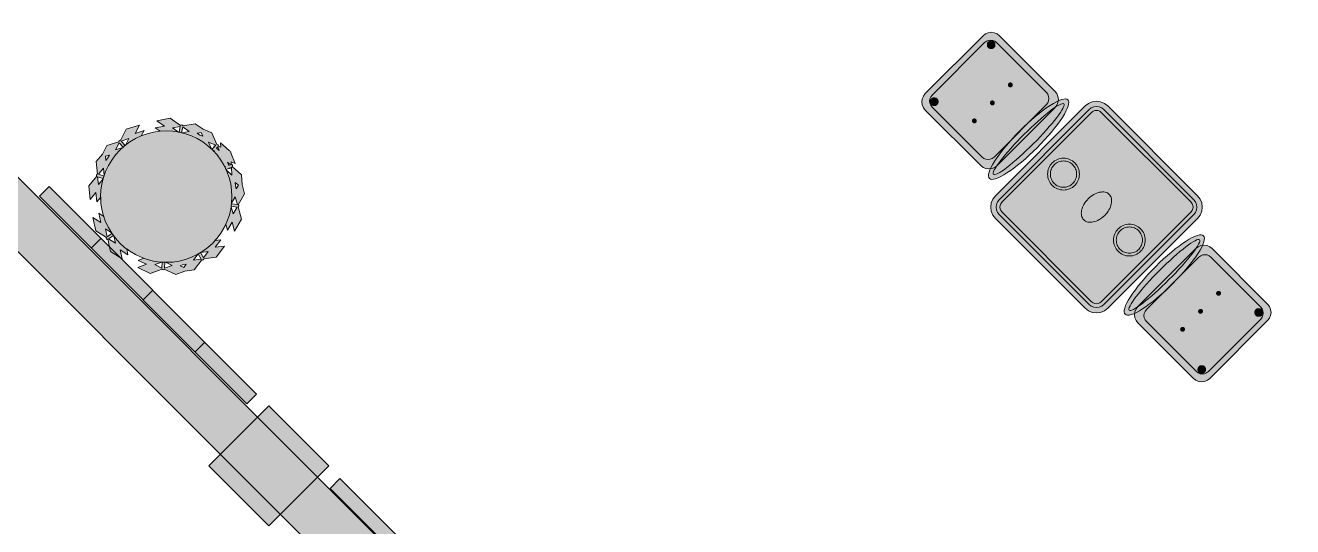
# Model space of a CAD drawing. Header units: metres. Extents: x 2172.2 to 2210.6, y 415.3 to 458.1.
# Drawn here: x 2188.1 to 2194.08, y 423.84 to 426.2 of the extents above; entities that cross this region are included whole.
import ezdxf

# ---------------------------------------------------------------- set-up
doc = ezdxf.new("R2010")
doc.units = ezdxf.units.M
for name, color, linetype, lineweight in [('NC_N1_CHAIRS', 7, 'CONTINUOUS', 13), ('NC_N1_COLUMNS', 8, 'CONTINUOUS', 25), ('NC_N1_PLANTS', 94, 'CONTINUOUS', 13), ('NC_N1_TABLES', 7, 'CONTINUOUS', 13), ('NC_N1_WALL_DECOR', 32, 'CONTINUOUS', 13), ('NC_N1_WALLS', 7, 'CONTINUOUS', 25)]:
    doc.layers.add(name, color=color, linetype=linetype, lineweight=lineweight)

# ---------------------------------------------------------------- blocks, each defined once
blk = doc.blocks.new('NC_N1_ARCHITECTURE')
at = {"layer": 'NC_N1_COLUMNS', "true_color": 0xe6e9ea}
blk.add_hatch(color=256, dxfattribs=at).paths.add_polyline_path([(-0.472302, -9.875465), (-0.755142, -10.158305), (-1.03795, -9.87543), (-0.755142, -9.592627)])
at = {"layer": 'NC_N1_WALLS', "true_color": 0xe7e6e1}
blk.add_hatch(color=256, dxfattribs=at).paths.add_polyline_path([(6.354817, -17.161343), (-2.147606, -8.65892), (-1.970829, -8.482143), (6.531594, -16.984568)])
at = {"layer": 'NC_N1_COLUMNS', "linetype": 'CONTINUOUS', "lineweight": -2}
blk.add_lwpolyline([(-0.472302, -9.875465), (-0.755142, -10.158305), (-1.03795, -9.87543), (-0.755142, -9.592627)], close=True, dxfattribs=at)
at = {"layer": 'NC_N1_WALLS', "linetype": 'CONTINUOUS', "lineweight": -2}
blk.add_lwpolyline([(6.354817, -17.161343), (-2.147606, -8.65892), (-1.970829, -8.482143), (6.531594, -16.984568)], close=True, dxfattribs=at)
blk = doc.blocks.new('NC_N1_UNIQUE_WALL_COMPOSITION_13')
at = {"true_color": 0xf6f5ef}
h = blk.add_hatch(color=256, dxfattribs=at)
h.dxf.hatch_style = 1
h.paths.add_polyline_path([(0.6925, -0.065), (0.6925, 0), (-0.6925, 0), (-0.6925, -0.065)])
at = {"color": 0, "linetype": 'CONTINUOUS', "lineweight": -2, "true_color": 0xa38246}
blk.add_lwpolyline([(0.6925, -0.065), (0.6925, 0), (-0.6925, 0), (-0.6925, -0.065)], close=True, dxfattribs=at)
for points in [[(-0.34625, -0.065), (-0.34625, 0)], [(0, -0.065), (0, 0)], [(0.34625, -0.065), (0.34625, 0)]]:
    blk.add_lwpolyline(points, dxfattribs=at)
blk = doc.blocks.new('NC_N1_UNIQUE_WALL_COMPOSITION_20')
at = {"true_color": 0xf6f5ef}
h = blk.add_hatch(color=256, dxfattribs=at)
h.dxf.hatch_style = 1
h.paths.add_polyline_path([(1.242, -0.065), (1.242, 0), (-1.242, 0), (-1.242, -0.065)])
at = {"color": 0, "linetype": 'CONTINUOUS', "lineweight": -2, "true_color": 0xa38246}
blk.add_lwpolyline([(1.242, -0.065), (1.242, 0), (-1.242, 0), (-1.242, -0.065)], close=True, dxfattribs=at)
for points in [[(-0.414, -0.065), (-0.414, 0)], [(0.414, -0.065), (0.414, 0)]]:
    blk.add_lwpolyline(points, dxfattribs=at)
blk = doc.blocks.new('NC_N1_DINING_TWO_SQUARE')
at = {"true_color": 0xf6f5ef}
h = blk.add_hatch(color=256, dxfattribs=at)
h.dxf.hatch_style = 1
h.paths.add_polyline_path([(0.3, -0.375), (-0.3, -0.375), (-0.3194, -0.3724), (-0.3375, -0.365), (-0.353, -0.353), (-0.365, -0.3375), (-0.3724, -0.3194), (-0.375, -0.3), (-0.375, 0.3), (-0.3724, 0.3194), (-0.365, 0.3375), (-0.353, 0.353), (-0.3375, 0.365), (-0.3194, 0.3724), (-0.3, 0.375), (0.3, 0.375), (0.3194, 0.3724), (0.3375, 0.365), (0.353, 0.353), (0.365, 0.3375), (0.3724, 0.3194), (0.375, 0.3), (0.375, -0.3), (0.3724, -0.3194), (0.365, -0.3375), (0.353, -0.353), (0.3375, -0.365), (0.3194, -0.3724)])
at = {"color": 0, "linetype": 'CONTINUOUS', "lineweight": -2, "true_color": 0x2d3540}
blk.add_lwpolyline([(0.3, -0.375), (-0.3, -0.375), (-0.3194, -0.3724), (-0.3375, -0.365), (-0.353, -0.353), (-0.365, -0.3375), (-0.3724, -0.3194), (-0.375, -0.3), (-0.375, 0.3), (-0.3724, 0.3194), (-0.365, 0.3375), (-0.353, 0.353), (-0.3375, 0.365), (-0.3194, 0.3724), (-0.3, 0.375), (0.3, 0.375), (0.3194, 0.3724), (0.3375, 0.365), (0.353, 0.353), (0.365, 0.3375), (0.3724, 0.3194), (0.375, 0.3), (0.375, -0.3), (0.3724, -0.3194), (0.365, -0.3375), (0.353, -0.353), (0.3375, -0.365), (0.3194, -0.3724)], close=True, dxfattribs=at)
at = {"color": 0, "linetype": 'CONTINUOUS', "lineweight": -2, "true_color": 0xa38246}
for points in [[(0.2984, -0.35), (-0.2984, -0.35), (-0.3129, -0.3481), (-0.3249, -0.3431), (-0.3352, -0.3352), (-0.3431, -0.3249), (-0.3481, -0.3129), (-0.35, -0.2984), (-0.35, 0.2984), (-0.3481, 0.3129), (-0.3431, 0.3249), (-0.3352, 0.3352), (-0.3249, 0.3431), (-0.3129, 0.3481), (-0.2984, 0.35), (0.2984, 0.35), (0.3129, 0.3481), (0.3249, 0.3431), (0.3352, 0.3352), (0.3431, 0.3249), (0.3481, 0.3129), (0.35, 0.2984), (0.35, -0.2984), (0.3481, -0.3129), (0.3431, -0.3249), (0.3352, -0.3352), (0.3249, -0.3431), (0.3129, -0.3481)], [(0.2972, -0.332), (-0.2972, -0.332), (-0.3082, -0.3306), (-0.3158, -0.3274), (-0.3224, -0.3224), (-0.3274, -0.3158), (-0.3306, -0.3082), (-0.332, -0.2972), (-0.332, 0.2972), (-0.3306, 0.3082), (-0.3274, 0.3158), (-0.3224, 0.3224), (-0.3158, 0.3274), (-0.3082, 0.3306), (-0.2972, 0.332), (0.2972, 0.332), (0.3082, 0.3306), (0.3158, 0.3274), (0.3224, 0.3224), (0.3274, 0.3158), (0.3306, 0.3082), (0.332, 0.2972), (0.332, -0.2972), (0.3306, -0.3082), (0.3274, -0.3158), (0.3224, -0.3224), (0.3158, -0.3274), (0.3082, -0.3306)], [(0.062, 0.22), (0.0617, 0.2139), (0.0608, 0.2079), (0.0593, 0.202), (0.0573, 0.1963), (0.0547, 0.1908), (0.0516, 0.1856), (0.0479, 0.1807), (0.0438, 0.1762), (0.0393, 0.1721), (0.0344, 0.1684), (0.0292, 0.1653), (0.0237, 0.1627), (0.018, 0.1607), (0.0121, 0.1592), (0.0061, 0.1583), (0, 0.158), (-0.0061, 0.1583), (-0.0121, 0.1592), (-0.018, 0.1607), (-0.0237, 0.1627), (-0.0292, 0.1653), (-0.0344, 0.1684), (-0.0393, 0.1721), (-0.0438, 0.1762), (-0.0479, 0.1807), (-0.0516, 0.1856), (-0.0547, 0.1908), (-0.0573, 0.1963), (-0.0593, 0.202), (-0.0608, 0.2079), (-0.0617, 0.2139), (-0.062, 0.22), (-0.0617, 0.2261), (-0.0608, 0.2321), (-0.0593, 0.238), (-0.0573, 0.2437), (-0.0547, 0.2492), (-0.0516, 0.2544), (-0.0479, 0.2593), (-0.0438, 0.2638), (-0.0393, 0.2679), (-0.0344, 0.2716), (-0.0292, 0.2747), (-0.0237, 0.2773), (-0.018, 0.2793), (-0.0121, 0.2808), (-0.0061, 0.2817), (0, 0.282), (0.0061, 0.2817), (0.0121, 0.2808), (0.018, 0.2793), (0.0237, 0.2773), (0.0292, 0.2747), (0.0344, 0.2716), (0.0393, 0.2679), (0.0438, 0.2638), (0.0479, 0.2593), (0.0516, 0.2544), (0.0547, 0.2492), (0.0573, 0.2437), (0.0593, 0.238), (0.0608, 0.2321), (0.0617, 0.2261)], [(0.085, 0), (0.0846, 0.0054), (0.0834, 0.0107), (0.0813, 0.016), (0.0785, 0.021), (0.075, 0.0259), (0.0707, 0.0306), (0.0657, 0.0349), (0.0601, 0.0389), (0.0539, 0.0425), (0.0472, 0.0457), (0.0401, 0.0485), (0.0325, 0.0508), (0.0247, 0.0526), (0.0166, 0.0539), (0.0083, 0.0547), (0, 0.055), (-0.0083, 0.0547), (-0.0166, 0.0539), (-0.0247, 0.0526), (-0.0325, 0.0508), (-0.0401, 0.0485), (-0.0472, 0.0457), (-0.0539, 0.0425), (-0.0601, 0.0389), (-0.0657, 0.0349), (-0.0707, 0.0306), (-0.075, 0.0259), (-0.0785, 0.021), (-0.0813, 0.016), (-0.0834, 0.0107), (-0.0846, 0.0054), (-0.085, 0), (-0.0846, -0.0054), (-0.0834, -0.0107), (-0.0813, -0.016), (-0.0785, -0.021), (-0.075, -0.0259), (-0.0707, -0.0306), (-0.0657, -0.0349), (-0.0601, -0.0389), (-0.0539, -0.0425), (-0.0472, -0.0457), (-0.0401, -0.0485), (-0.0325, -0.0508), (-0.0247, -0.0526), (-0.0166, -0.0539), (-0.0083, -0.0547), (0, -0.055), (0.0083, -0.0547), (0.0166, -0.0539), (0.0247, -0.0526), (0.0325, -0.0508), (0.0401, -0.0485), (0.0472, -0.0457), (0.0539, -0.0425), (0.0601, -0.0389), (0.0657, -0.0349), (0.0707, -0.0306), (0.075, -0.0259), (0.0785, -0.021), (0.0813, -0.016), (0.0834, -0.0107), (0.0846, -0.0054)], [(0.062, -0.22), (0.0617, -0.2261), (0.0608, -0.2321), (0.0593, -0.238), (0.0573, -0.2437), (0.0547, -0.2492), (0.0516, -0.2544), (0.0479, -0.2593), (0.0438, -0.2638), (0.0393, -0.2679), (0.0344, -0.2716), (0.0292, -0.2747), (0.0237, -0.2773), (0.018, -0.2793), (0.0121, -0.2808), (0.0061, -0.2817), (0, -0.282), (-0.0061, -0.2817), (-0.0121, -0.2808), (-0.018, -0.2793), (-0.0237, -0.2773), (-0.0292, -0.2747), (-0.0344, -0.2716), (-0.0393, -0.2679), (-0.0438, -0.2638), (-0.0479, -0.2593), (-0.0516, -0.2544), (-0.0547, -0.2492), (-0.0573, -0.2437), (-0.0593, -0.238), (-0.0608, -0.2321), (-0.0617, -0.2261), (-0.062, -0.22), (-0.0617, -0.2139), (-0.0608, -0.2079), (-0.0593, -0.202), (-0.0573, -0.1963), (-0.0547, -0.1908), (-0.0516, -0.1856), (-0.0479, -0.1807), (-0.0438, -0.1762), (-0.0393, -0.1721), (-0.0344, -0.1684), (-0.0292, -0.1653), (-0.0237, -0.1627), (-0.018, -0.1607), (-0.0121, -0.1592), (-0.0061, -0.1583), (0, -0.158), (0.0061, -0.1583), (0.0121, -0.1592), (0.018, -0.1607), (0.0237, -0.1627), (0.0292, -0.1653), (0.0344, -0.1684), (0.0393, -0.1721), (0.0438, -0.1762), (0.0479, -0.1807), (0.0516, -0.1856), (0.0547, -0.1908), (0.0573, -0.1963), (0.0593, -0.202), (0.0608, -0.2079), (0.0617, -0.2139)]]:
    blk.add_lwpolyline(points, close=True, dxfattribs=at)
at = {"color": 0, "linetype": 'CONTINUOUS', "lineweight": -2, "true_color": 0x89939a}
for points in [[(0.075, 0.22), (0.0746, 0.2126), (0.0736, 0.2054), (0.0718, 0.1982), (0.0693, 0.1913), (0.0661, 0.1846), (0.0624, 0.1783), (0.058, 0.1724), (0.053, 0.167), (0.0476, 0.162), (0.0417, 0.1576), (0.0354, 0.1539), (0.0287, 0.1507), (0.0218, 0.1482), (0.0146, 0.1464), (0.0074, 0.1454), (0, 0.145), (-0.0074, 0.1454), (-0.0146, 0.1464), (-0.0218, 0.1482), (-0.0287, 0.1507), (-0.0354, 0.1539), (-0.0417, 0.1576), (-0.0476, 0.162), (-0.053, 0.167), (-0.058, 0.1724), (-0.0624, 0.1783), (-0.0661, 0.1846), (-0.0693, 0.1913), (-0.0718, 0.1982), (-0.0736, 0.2054), (-0.0746, 0.2126), (-0.075, 0.22), (-0.0746, 0.2274), (-0.0736, 0.2346), (-0.0718, 0.2418), (-0.0693, 0.2487), (-0.0661, 0.2554), (-0.0624, 0.2617), (-0.058, 0.2676), (-0.053, 0.273), (-0.0476, 0.278), (-0.0417, 0.2824), (-0.0354, 0.2861), (-0.0287, 0.2893), (-0.0218, 0.2918), (-0.0146, 0.2936), (-0.0074, 0.2946), (0, 0.295), (0.0074, 0.2946), (0.0146, 0.2936), (0.0218, 0.2918), (0.0287, 0.2893), (0.0354, 0.2861), (0.0417, 0.2824), (0.0476, 0.278), (0.053, 0.273), (0.058, 0.2676), (0.0624, 0.2617), (0.0661, 0.2554), (0.0693, 0.2487), (0.0718, 0.2418), (0.0736, 0.2346), (0.0746, 0.2274)], [(0.075, -0.22), (0.0746, -0.2274), (0.0736, -0.2346), (0.0718, -0.2418), (0.0693, -0.2487), (0.0661, -0.2554), (0.0624, -0.2617), (0.058, -0.2676), (0.053, -0.273), (0.0476, -0.278), (0.0417, -0.2824), (0.0354, -0.2861), (0.0287, -0.2893), (0.0218, -0.2918), (0.0146, -0.2936), (0.0074, -0.2946), (0, -0.295), (-0.0074, -0.2946), (-0.0146, -0.2936), (-0.0218, -0.2918), (-0.0287, -0.2893), (-0.0354, -0.2861), (-0.0417, -0.2824), (-0.0476, -0.278), (-0.053, -0.273), (-0.058, -0.2676), (-0.0624, -0.2617), (-0.0661, -0.2554), (-0.0693, -0.2487), (-0.0718, -0.2418), (-0.0736, -0.2346), (-0.0746, -0.2274), (-0.075, -0.22), (-0.0746, -0.2126), (-0.0736, -0.2054), (-0.0718, -0.1982), (-0.0693, -0.1913), (-0.0661, -0.1846), (-0.0624, -0.1783), (-0.058, -0.1724), (-0.053, -0.167), (-0.0476, -0.162), (-0.0417, -0.1576), (-0.0354, -0.1539), (-0.0287, -0.1507), (-0.0218, -0.1482), (-0.0146, -0.1464), (-0.0074, -0.1454), (0, -0.145), (0.0074, -0.1454), (0.0146, -0.1464), (0.0218, -0.1482), (0.0287, -0.1507), (0.0354, -0.1539), (0.0417, -0.1576), (0.0476, -0.162), (0.053, -0.167), (0.058, -0.1724), (0.0624, -0.1783), (0.0661, -0.1846), (0.0693, -0.1913), (0.0718, -0.1982), (0.0736, -0.2054), (0.0746, -0.2126)]]:
    blk.add_lwpolyline(points, close=True, dxfattribs=at)
blk = doc.blocks.new('NC_N1_CHAIR_OLIVE')
at = {"true_color": 0xf6f5ef}
h = blk.add_hatch(color=256, dxfattribs=at)
h.dxf.hatch_style = 1
h.paths.add_polyline_path([(0.262, 0.222), (0.2607, 0.2276), (0.257, 0.2331), (0.2507, 0.2385), (0.2421, 0.2438), (0.2311, 0.2489), (0.2178, 0.2537), (0.2025, 0.2582), (0.1853, 0.2623), (0.1662, 0.2661), (0.1456, 0.2694), (0.1235, 0.2723), (0.1003, 0.2747), (0.0761, 0.2765), (0.0511, 0.2779), (0.0257, 0.2787), (0, 0.279), (-0.0257, 0.2787), (-0.0511, 0.2779), (-0.0761, 0.2765), (-0.1003, 0.2747), (-0.1235, 0.2723), (-0.1456, 0.2694), (-0.1662, 0.2661), (-0.1853, 0.2623), (-0.2025, 0.2582), (-0.2178, 0.2537), (-0.2311, 0.2489), (-0.2421, 0.2438), (-0.2507, 0.2385), (-0.257, 0.2331), (-0.2607, 0.2276), (-0.262, 0.222), (-0.2607, 0.2164), (-0.257, 0.2109), (-0.2507, 0.2055), (-0.2421, 0.2002), (-0.2311, 0.1951), (-0.2178, 0.1903), (-0.2025, 0.1858), (-0.1853, 0.1817), (-0.1662, 0.1779), (-0.1456, 0.1746), (-0.1235, 0.1717), (-0.1003, 0.1693), (-0.0761, 0.1675), (-0.0511, 0.1661), (-0.0257, 0.1653), (0, 0.165), (0.0257, 0.1653), (0.0511, 0.1661), (0.0761, 0.1675), (0.1003, 0.1693), (0.1235, 0.1717), (0.1456, 0.1746), (0.1662, 0.1779), (0.1853, 0.1817), (0.2025, 0.1858), (0.2178, 0.1903), (0.2311, 0.1951), (0.2421, 0.2002), (0.2507, 0.2055), (0.257, 0.2109), (0.2607, 0.2164)])
at = {"true_color": 0x778fa0}
h = blk.add_hatch(color=256, dxfattribs=at)
h.dxf.hatch_style = 1
h.paths.add_polyline_path([(0.193, -0.275), (-0.193, -0.275), (-0.2072, -0.2731), (-0.2205, -0.2676), (-0.2319, -0.2589), (-0.2406, -0.2475), (-0.2461, -0.2342), (-0.248, -0.22), (-0.248, 0.15), (-0.2461, 0.1642), (-0.2406, 0.1775), (-0.2319, 0.1889), (-0.2205, 0.1976), (-0.2072, 0.2031), (-0.193, 0.205), (0.193, 0.205), (0.2072, 0.2031), (0.2205, 0.1976), (0.2319, 0.1889), (0.2406, 0.1775), (0.2461, 0.1642), (0.248, 0.15), (0.248, -0.22), (0.2461, -0.2342), (0.2406, -0.2475), (0.2319, -0.2589), (0.2205, -0.2676), (0.2072, -0.2731)])
at = {"true_color": 0xa38246}
h = blk.add_hatch(color=256, dxfattribs=at)
h.dxf.hatch_style = 1
h.paths.add_polyline_path([(-0.111, -0.02), (-0.111, -0.0209), (-0.1112, -0.0218), (-0.1114, -0.0226), (-0.1117, -0.0234), (-0.1121, -0.0242), (-0.1125, -0.025), (-0.113, -0.0257), (-0.1136, -0.0264), (-0.1143, -0.027), (-0.115, -0.0275), (-0.1158, -0.0279), (-0.1166, -0.0283), (-0.1174, -0.0286), (-0.1182, -0.0288), (-0.1191, -0.029), (-0.12, -0.029), (-0.1209, -0.029), (-0.1218, -0.0288), (-0.1226, -0.0286), (-0.1234, -0.0283), (-0.1242, -0.0279), (-0.125, -0.0275), (-0.1257, -0.027), (-0.1264, -0.0264), (-0.127, -0.0257), (-0.1275, -0.025), (-0.1279, -0.0242), (-0.1283, -0.0234), (-0.1286, -0.0226), (-0.1288, -0.0218), (-0.129, -0.0209), (-0.129, -0.02), (-0.129, -0.0191), (-0.1288, -0.0182), (-0.1286, -0.0174), (-0.1283, -0.0166), (-0.1279, -0.0158), (-0.1275, -0.015), (-0.127, -0.0143), (-0.1264, -0.0136), (-0.1257, -0.013), (-0.125, -0.0125), (-0.1242, -0.0121), (-0.1234, -0.0117), (-0.1226, -0.0114), (-0.1218, -0.0112), (-0.1209, -0.011), (-0.12, -0.011), (-0.1191, -0.011), (-0.1182, -0.0112), (-0.1174, -0.0114), (-0.1166, -0.0117), (-0.1158, -0.0121), (-0.115, -0.0125), (-0.1143, -0.013), (-0.1136, -0.0136), (-0.113, -0.0143), (-0.1125, -0.015), (-0.1121, -0.0158), (-0.1117, -0.0166), (-0.1114, -0.0174), (-0.1112, -0.0182), (-0.111, -0.0191)])
h = blk.add_hatch(color=256, dxfattribs=at)
h.dxf.hatch_style = 1
h.paths.add_polyline_path([(0.009, -0.02), (0.009, -0.0209), (0.0088, -0.0218), (0.0086, -0.0226), (0.0083, -0.0234), (0.0079, -0.0242), (0.0075, -0.025), (0.007, -0.0257), (0.0064, -0.0264), (0.0057, -0.027), (0.005, -0.0275), (0.0042, -0.0279), (0.0034, -0.0283), (0.0026, -0.0286), (0.0018, -0.0288), (0.0009, -0.029), (0, -0.029), (-0.0009, -0.029), (-0.0018, -0.0288), (-0.0026, -0.0286), (-0.0034, -0.0283), (-0.0042, -0.0279), (-0.005, -0.0275), (-0.0057, -0.027), (-0.0064, -0.0264), (-0.007, -0.0257), (-0.0075, -0.025), (-0.0079, -0.0242), (-0.0083, -0.0234), (-0.0086, -0.0226), (-0.0088, -0.0218), (-0.009, -0.0209), (-0.009, -0.02), (-0.009, -0.0191), (-0.0088, -0.0182), (-0.0086, -0.0174), (-0.0083, -0.0166), (-0.0079, -0.0158), (-0.0075, -0.015), (-0.007, -0.0143), (-0.0064, -0.0136), (-0.0057, -0.013), (-0.005, -0.0125), (-0.0042, -0.0121), (-0.0034, -0.0117), (-0.0026, -0.0114), (-0.0018, -0.0112), (-0.0009, -0.011), (0, -0.011), (0.0009, -0.011), (0.0018, -0.0112), (0.0026, -0.0114), (0.0034, -0.0117), (0.0042, -0.0121), (0.005, -0.0125), (0.0057, -0.013), (0.0064, -0.0136), (0.007, -0.0143), (0.0075, -0.015), (0.0079, -0.0158), (0.0083, -0.0166), (0.0086, -0.0174), (0.0088, -0.0182), (0.009, -0.0191)])
h = blk.add_hatch(color=256, dxfattribs=at)
h.dxf.hatch_style = 1
h.paths.add_polyline_path([(0.129, -0.02), (0.129, -0.0209), (0.1288, -0.0218), (0.1286, -0.0226), (0.1283, -0.0234), (0.1279, -0.0242), (0.1275, -0.025), (0.127, -0.0257), (0.1264, -0.0264), (0.1257, -0.027), (0.125, -0.0275), (0.1242, -0.0279), (0.1234, -0.0283), (0.1226, -0.0286), (0.1218, -0.0288), (0.1209, -0.029), (0.12, -0.029), (0.1191, -0.029), (0.1182, -0.0288), (0.1174, -0.0286), (0.1166, -0.0283), (0.1158, -0.0279), (0.115, -0.0275), (0.1143, -0.027), (0.1136, -0.0264), (0.113, -0.0257), (0.1125, -0.025), (0.1121, -0.0242), (0.1117, -0.0234), (0.1114, -0.0226), (0.1112, -0.0218), (0.111, -0.0209), (0.111, -0.02), (0.111, -0.0191), (0.1112, -0.0182), (0.1114, -0.0174), (0.1117, -0.0166), (0.1121, -0.0158), (0.1125, -0.015), (0.113, -0.0143), (0.1136, -0.0136), (0.1143, -0.013), (0.115, -0.0125), (0.1158, -0.0121), (0.1166, -0.0117), (0.1174, -0.0114), (0.1182, -0.0112), (0.1191, -0.011), (0.12, -0.011), (0.1209, -0.011), (0.1218, -0.0112), (0.1226, -0.0114), (0.1234, -0.0117), (0.1242, -0.0121), (0.125, -0.0125), (0.1257, -0.013), (0.1264, -0.0136), (0.127, -0.0143), (0.1275, -0.015), (0.1279, -0.0158), (0.1283, -0.0166), (0.1286, -0.0174), (0.1288, -0.0182), (0.129, -0.0191)])
h = blk.add_hatch(color=256, dxfattribs=at)
h.dxf.hatch_style = 1
h.paths.add_polyline_path([(-0.172, -0.218), (-0.1721, -0.2198), (-0.1723, -0.2215), (-0.1728, -0.2232), (-0.1734, -0.2249), (-0.1741, -0.2265), (-0.175, -0.228), (-0.1761, -0.2294), (-0.1773, -0.2307), (-0.1786, -0.2319), (-0.18, -0.233), (-0.1815, -0.2339), (-0.1831, -0.2346), (-0.1848, -0.2352), (-0.1865, -0.2357), (-0.1882, -0.2359), (-0.19, -0.236), (-0.1918, -0.2359), (-0.1935, -0.2357), (-0.1952, -0.2352), (-0.1969, -0.2346), (-0.1985, -0.2339), (-0.2, -0.233), (-0.2014, -0.2319), (-0.2027, -0.2307), (-0.2039, -0.2294), (-0.205, -0.228), (-0.2059, -0.2265), (-0.2066, -0.2249), (-0.2072, -0.2232), (-0.2077, -0.2215), (-0.2079, -0.2198), (-0.208, -0.218), (-0.2079, -0.2162), (-0.2077, -0.2145), (-0.2072, -0.2128), (-0.2066, -0.2111), (-0.2059, -0.2095), (-0.205, -0.208), (-0.2039, -0.2066), (-0.2027, -0.2053), (-0.2014, -0.2041), (-0.2, -0.203), (-0.1985, -0.2021), (-0.1969, -0.2014), (-0.1952, -0.2008), (-0.1935, -0.2003), (-0.1918, -0.2001), (-0.19, -0.2), (-0.1882, -0.2001), (-0.1865, -0.2003), (-0.1848, -0.2008), (-0.1831, -0.2014), (-0.1815, -0.2021), (-0.18, -0.203), (-0.1786, -0.2041), (-0.1773, -0.2053), (-0.1761, -0.2066), (-0.175, -0.208), (-0.1741, -0.2095), (-0.1734, -0.2111), (-0.1728, -0.2128), (-0.1723, -0.2145), (-0.1721, -0.2162)])
h = blk.add_hatch(color=256, dxfattribs=at)
h.dxf.hatch_style = 1
h.paths.add_polyline_path([(0.208, -0.218), (0.2079, -0.2198), (0.2077, -0.2215), (0.2072, -0.2232), (0.2066, -0.2249), (0.2059, -0.2265), (0.205, -0.228), (0.2039, -0.2294), (0.2027, -0.2307), (0.2014, -0.2319), (0.2, -0.233), (0.1985, -0.2339), (0.1969, -0.2346), (0.1952, -0.2352), (0.1935, -0.2357), (0.1918, -0.2359), (0.19, -0.236), (0.1882, -0.2359), (0.1865, -0.2357), (0.1848, -0.2352), (0.1831, -0.2346), (0.1815, -0.2339), (0.18, -0.233), (0.1786, -0.2319), (0.1773, -0.2307), (0.1761, -0.2294), (0.175, -0.228), (0.1741, -0.2265), (0.1734, -0.2249), (0.1728, -0.2232), (0.1723, -0.2215), (0.1721, -0.2198), (0.172, -0.218), (0.1721, -0.2162), (0.1723, -0.2145), (0.1728, -0.2128), (0.1734, -0.2111), (0.1741, -0.2095), (0.175, -0.208), (0.1761, -0.2066), (0.1773, -0.2053), (0.1786, -0.2041), (0.18, -0.203), (0.1815, -0.2021), (0.1831, -0.2014), (0.1848, -0.2008), (0.1865, -0.2003), (0.1882, -0.2001), (0.19, -0.2), (0.1918, -0.2001), (0.1935, -0.2003), (0.1952, -0.2008), (0.1969, -0.2014), (0.1985, -0.2021), (0.2, -0.203), (0.2014, -0.2041), (0.2027, -0.2053), (0.2039, -0.2066), (0.205, -0.208), (0.2059, -0.2095), (0.2066, -0.2111), (0.2072, -0.2128), (0.2077, -0.2145), (0.2079, -0.2162)])
at = {"color": 0, "linetype": 'CONTINUOUS', "lineweight": -2, "true_color": 0x2d3540}
for points in [[(0.262, 0.222), (0.2607, 0.2276), (0.257, 0.2331), (0.2507, 0.2385), (0.2421, 0.2438), (0.2311, 0.2489), (0.2178, 0.2537), (0.2025, 0.2582), (0.1853, 0.2623), (0.1662, 0.2661), (0.1456, 0.2694), (0.1235, 0.2723), (0.1003, 0.2747), (0.0761, 0.2765), (0.0511, 0.2779), (0.0257, 0.2787), (0, 0.279), (-0.0257, 0.2787), (-0.0511, 0.2779), (-0.0761, 0.2765), (-0.1003, 0.2747), (-0.1235, 0.2723), (-0.1456, 0.2694), (-0.1662, 0.2661), (-0.1853, 0.2623), (-0.2025, 0.2582), (-0.2178, 0.2537), (-0.2311, 0.2489), (-0.2421, 0.2438), (-0.2507, 0.2385), (-0.257, 0.2331), (-0.2607, 0.2276), (-0.262, 0.222), (-0.2607, 0.2164), (-0.257, 0.2109), (-0.2507, 0.2055), (-0.2421, 0.2002), (-0.2311, 0.1951), (-0.2178, 0.1903), (-0.2025, 0.1858), (-0.1853, 0.1817), (-0.1662, 0.1779), (-0.1456, 0.1746), (-0.1235, 0.1717), (-0.1003, 0.1693), (-0.0761, 0.1675), (-0.0511, 0.1661), (-0.0257, 0.1653), (0, 0.165), (0.0257, 0.1653), (0.0511, 0.1661), (0.0761, 0.1675), (0.1003, 0.1693), (0.1235, 0.1717), (0.1456, 0.1746), (0.1662, 0.1779), (0.1853, 0.1817), (0.2025, 0.1858), (0.2178, 0.1903), (0.2311, 0.1951), (0.2421, 0.2002), (0.2507, 0.2055), (0.257, 0.2109), (0.2607, 0.2164)], [(0.193, -0.275), (-0.193, -0.275), (-0.2072, -0.2731), (-0.2205, -0.2676), (-0.2319, -0.2589), (-0.2406, -0.2475), (-0.2461, -0.2342), (-0.248, -0.22), (-0.248, 0.15), (-0.2461, 0.1642), (-0.2406, 0.1775), (-0.2319, 0.1889), (-0.2205, 0.1976), (-0.2072, 0.2031), (-0.193, 0.205), (0.193, 0.205), (0.2072, 0.2031), (0.2205, 0.1976), (0.2319, 0.1889), (0.2406, 0.1775), (0.2461, 0.1642), (0.248, 0.15), (0.248, -0.22), (0.2461, -0.2342), (0.2406, -0.2475), (0.2319, -0.2589), (0.2205, -0.2676), (0.2072, -0.2731)]]:
    blk.add_lwpolyline(points, close=True, dxfattribs=at)
at = {"color": 0, "linetype": 'CONTINUOUS', "lineweight": -2, "true_color": 0xa38246}
for points in [[(0.235, 0.222), (0.2339, 0.225), (0.2305, 0.228), (0.2249, 0.231), (0.2171, 0.2339), (0.2073, 0.2366), (0.1954, 0.2392), (0.1817, 0.2417), (0.1662, 0.2439), (0.1491, 0.246), (0.1306, 0.2478), (0.1108, 0.2493), (0.0899, 0.2506), (0.0682, 0.2517), (0.0458, 0.2524), (0.023, 0.2529), (0, 0.253), (-0.023, 0.2529), (-0.0458, 0.2524), (-0.0682, 0.2517), (-0.0899, 0.2506), (-0.1108, 0.2493), (-0.1306, 0.2478), (-0.1491, 0.246), (-0.1662, 0.2439), (-0.1817, 0.2417), (-0.1954, 0.2392), (-0.2073, 0.2366), (-0.2171, 0.2339), (-0.2249, 0.231), (-0.2305, 0.228), (-0.2339, 0.225), (-0.235, 0.222), (-0.2339, 0.219), (-0.2305, 0.216), (-0.2249, 0.213), (-0.2171, 0.2101), (-0.2073, 0.2074), (-0.1954, 0.2048), (-0.1817, 0.2023), (-0.1662, 0.2001), (-0.1491, 0.198), (-0.1306, 0.1962), (-0.1108, 0.1947), (-0.0899, 0.1934), (-0.0682, 0.1923), (-0.0458, 0.1916), (-0.023, 0.1911), (0, 0.191), (0.023, 0.1911), (0.0458, 0.1916), (0.0682, 0.1923), (0.0899, 0.1934), (0.1108, 0.1947), (0.1306, 0.1962), (0.1491, 0.198), (0.1662, 0.2001), (0.1817, 0.2023), (0.1954, 0.2048), (0.2073, 0.2074), (0.2171, 0.2101), (0.2249, 0.213), (0.2305, 0.216), (0.2339, 0.219)], [(0.175, -0.247), (-0.175, -0.247), (-0.1854, -0.2456), (-0.195, -0.2416), (-0.2033, -0.2353), (-0.2096, -0.227), (-0.2136, -0.2174), (-0.215, -0.207), (-0.215, 0.126), (-0.2136, 0.1364), (-0.2096, 0.146), (-0.2033, 0.1543), (-0.195, 0.1606), (-0.1854, 0.1646), (-0.175, 0.166), (0.175, 0.166), (0.1854, 0.1646), (0.195, 0.1606), (0.2033, 0.1543), (0.2096, 0.146), (0.2136, 0.1364), (0.215, 0.126), (0.215, -0.207), (0.2136, -0.2174), (0.2096, -0.227), (0.2033, -0.2353), (0.195, -0.2416), (0.1854, -0.2456)]]:
    blk.add_lwpolyline(points, close=True, dxfattribs=at)
at = {"color": 0, "linetype": 'CONTINUOUS', "lineweight": -2}
for points in [[(-0.111, -0.02), (-0.111, -0.0209), (-0.1112, -0.0218), (-0.1114, -0.0226), (-0.1117, -0.0234), (-0.1121, -0.0242), (-0.1125, -0.025), (-0.113, -0.0257), (-0.1136, -0.0264), (-0.1143, -0.027), (-0.115, -0.0275), (-0.1158, -0.0279), (-0.1166, -0.0283), (-0.1174, -0.0286), (-0.1182, -0.0288), (-0.1191, -0.029), (-0.12, -0.029), (-0.1209, -0.029), (-0.1218, -0.0288), (-0.1226, -0.0286), (-0.1234, -0.0283), (-0.1242, -0.0279), (-0.125, -0.0275), (-0.1257, -0.027), (-0.1264, -0.0264), (-0.127, -0.0257), (-0.1275, -0.025), (-0.1279, -0.0242), (-0.1283, -0.0234), (-0.1286, -0.0226), (-0.1288, -0.0218), (-0.129, -0.0209), (-0.129, -0.02), (-0.129, -0.0191), (-0.1288, -0.0182), (-0.1286, -0.0174), (-0.1283, -0.0166), (-0.1279, -0.0158), (-0.1275, -0.015), (-0.127, -0.0143), (-0.1264, -0.0136), (-0.1257, -0.013), (-0.125, -0.0125), (-0.1242, -0.0121), (-0.1234, -0.0117), (-0.1226, -0.0114), (-0.1218, -0.0112), (-0.1209, -0.011), (-0.12, -0.011), (-0.1191, -0.011), (-0.1182, -0.0112), (-0.1174, -0.0114), (-0.1166, -0.0117), (-0.1158, -0.0121), (-0.115, -0.0125), (-0.1143, -0.013), (-0.1136, -0.0136), (-0.113, -0.0143), (-0.1125, -0.015), (-0.1121, -0.0158), (-0.1117, -0.0166), (-0.1114, -0.0174), (-0.1112, -0.0182), (-0.111, -0.0191)], [(0.009, -0.02), (0.009, -0.0209), (0.0088, -0.0218), (0.0086, -0.0226), (0.0083, -0.0234), (0.0079, -0.0242), (0.0075, -0.025), (0.007, -0.0257), (0.0064, -0.0264), (0.0057, -0.027), (0.005, -0.0275), (0.0042, -0.0279), (0.0034, -0.0283), (0.0026, -0.0286), (0.0018, -0.0288), (0.0009, -0.029), (0, -0.029), (-0.0009, -0.029), (-0.0018, -0.0288), (-0.0026, -0.0286), (-0.0034, -0.0283), (-0.0042, -0.0279), (-0.005, -0.0275), (-0.0057, -0.027), (-0.0064, -0.0264), (-0.007, -0.0257), (-0.0075, -0.025), (-0.0079, -0.0242), (-0.0083, -0.0234), (-0.0086, -0.0226), (-0.0088, -0.0218), (-0.009, -0.0209), (-0.009, -0.02), (-0.009, -0.0191), (-0.0088, -0.0182), (-0.0086, -0.0174), (-0.0083, -0.0166), (-0.0079, -0.0158), (-0.0075, -0.015), (-0.007, -0.0143), (-0.0064, -0.0136), (-0.0057, -0.013), (-0.005, -0.0125), (-0.0042, -0.0121), (-0.0034, -0.0117), (-0.0026, -0.0114), (-0.0018, -0.0112), (-0.0009, -0.011), (0, -0.011), (0.0009, -0.011), (0.0018, -0.0112), (0.0026, -0.0114), (0.0034, -0.0117), (0.0042, -0.0121), (0.005, -0.0125), (0.0057, -0.013), (0.0064, -0.0136), (0.007, -0.0143), (0.0075, -0.015), (0.0079, -0.0158), (0.0083, -0.0166), (0.0086, -0.0174), (0.0088, -0.0182), (0.009, -0.0191)], [(0.129, -0.02), (0.129, -0.0209), (0.1288, -0.0218), (0.1286, -0.0226), (0.1283, -0.0234), (0.1279, -0.0242), (0.1275, -0.025), (0.127, -0.0257), (0.1264, -0.0264), (0.1257, -0.027), (0.125, -0.0275), (0.1242, -0.0279), (0.1234, -0.0283), (0.1226, -0.0286), (0.1218, -0.0288), (0.1209, -0.029), (0.12, -0.029), (0.1191, -0.029), (0.1182, -0.0288), (0.1174, -0.0286), (0.1166, -0.0283), (0.1158, -0.0279), (0.115, -0.0275), (0.1143, -0.027), (0.1136, -0.0264), (0.113, -0.0257), (0.1125, -0.025), (0.1121, -0.0242), (0.1117, -0.0234), (0.1114, -0.0226), (0.1112, -0.0218), (0.111, -0.0209), (0.111, -0.02), (0.111, -0.0191), (0.1112, -0.0182), (0.1114, -0.0174), (0.1117, -0.0166), (0.1121, -0.0158), (0.1125, -0.015), (0.113, -0.0143), (0.1136, -0.0136), (0.1143, -0.013), (0.115, -0.0125), (0.1158, -0.0121), (0.1166, -0.0117), (0.1174, -0.0114), (0.1182, -0.0112), (0.1191, -0.011), (0.12, -0.011), (0.1209, -0.011), (0.1218, -0.0112), (0.1226, -0.0114), (0.1234, -0.0117), (0.1242, -0.0121), (0.125, -0.0125), (0.1257, -0.013), (0.1264, -0.0136), (0.127, -0.0143), (0.1275, -0.015), (0.1279, -0.0158), (0.1283, -0.0166), (0.1286, -0.0174), (0.1288, -0.0182), (0.129, -0.0191)], [(-0.172, -0.218), (-0.1721, -0.2198), (-0.1723, -0.2215), (-0.1728, -0.2232), (-0.1734, -0.2249), (-0.1741, -0.2265), (-0.175, -0.228), (-0.1761, -0.2294), (-0.1773, -0.2307), (-0.1786, -0.2319), (-0.18, -0.233), (-0.1815, -0.2339), (-0.1831, -0.2346), (-0.1848, -0.2352), (-0.1865, -0.2357), (-0.1882, -0.2359), (-0.19, -0.236), (-0.1918, -0.2359), (-0.1935, -0.2357), (-0.1952, -0.2352), (-0.1969, -0.2346), (-0.1985, -0.2339), (-0.2, -0.233), (-0.2014, -0.2319), (-0.2027, -0.2307), (-0.2039, -0.2294), (-0.205, -0.228), (-0.2059, -0.2265), (-0.2066, -0.2249), (-0.2072, -0.2232), (-0.2077, -0.2215), (-0.2079, -0.2198), (-0.208, -0.218), (-0.2079, -0.2162), (-0.2077, -0.2145), (-0.2072, -0.2128), (-0.2066, -0.2111), (-0.2059, -0.2095), (-0.205, -0.208), (-0.2039, -0.2066), (-0.2027, -0.2053), (-0.2014, -0.2041), (-0.2, -0.203), (-0.1985, -0.2021), (-0.1969, -0.2014), (-0.1952, -0.2008), (-0.1935, -0.2003), (-0.1918, -0.2001), (-0.19, -0.2), (-0.1882, -0.2001), (-0.1865, -0.2003), (-0.1848, -0.2008), (-0.1831, -0.2014), (-0.1815, -0.2021), (-0.18, -0.203), (-0.1786, -0.2041), (-0.1773, -0.2053), (-0.1761, -0.2066), (-0.175, -0.208), (-0.1741, -0.2095), (-0.1734, -0.2111), (-0.1728, -0.2128), (-0.1723, -0.2145), (-0.1721, -0.2162)], [(0.208, -0.218), (0.2079, -0.2198), (0.2077, -0.2215), (0.2072, -0.2232), (0.2066, -0.2249), (0.2059, -0.2265), (0.205, -0.228), (0.2039, -0.2294), (0.2027, -0.2307), (0.2014, -0.2319), (0.2, -0.233), (0.1985, -0.2339), (0.1969, -0.2346), (0.1952, -0.2352), (0.1935, -0.2357), (0.1918, -0.2359), (0.19, -0.236), (0.1882, -0.2359), (0.1865, -0.2357), (0.1848, -0.2352), (0.1831, -0.2346), (0.1815, -0.2339), (0.18, -0.233), (0.1786, -0.2319), (0.1773, -0.2307), (0.1761, -0.2294), (0.175, -0.228), (0.1741, -0.2265), (0.1734, -0.2249), (0.1728, -0.2232), (0.1723, -0.2215), (0.1721, -0.2198), (0.172, -0.218), (0.1721, -0.2162), (0.1723, -0.2145), (0.1728, -0.2128), (0.1734, -0.2111), (0.1741, -0.2095), (0.175, -0.208), (0.1761, -0.2066), (0.1773, -0.2053), (0.1786, -0.2041), (0.18, -0.203), (0.1815, -0.2021), (0.1831, -0.2014), (0.1848, -0.2008), (0.1865, -0.2003), (0.1882, -0.2001), (0.19, -0.2), (0.1918, -0.2001), (0.1935, -0.2003), (0.1952, -0.2008), (0.1969, -0.2014), (0.1985, -0.2021), (0.2, -0.203), (0.2014, -0.2041), (0.2027, -0.2053), (0.2039, -0.2066), (0.205, -0.208), (0.2059, -0.2095), (0.2066, -0.2111), (0.2072, -0.2128), (0.2077, -0.2145), (0.2079, -0.2162)]]:
    blk.add_lwpolyline(points, close=True, dxfattribs=at)
blk = doc.blocks.new('NC_N1_PLANTER')
at = {"true_color": 0x91b46f}
h = blk.add_hatch(color=256, dxfattribs=at)
h.paths.add_polyline_path([(-0.314582, -0.176177), (-0.34944, -0.121314), (-0.336246, -0.063287), (-0.338237, -0.062792), (-0.340588, -0.058893), (-0.339683, -0.054431), (-0.337973, -0.053296), (-0.369886, -0.003068), (-0.355475, 0.060314), (-0.331772, 0.023007), (-0.321972, 0.066107), (-0.30676, 0.042164), (-0.304043, 0.060478), (-0.296652, 0.089988), (-0.286403, 0.118632), (-0.280823, 0.13043), (-0.30658, 0.118511), (-0.291515, 0.160064), (-0.331628, 0.141502), (-0.309474, 0.20261), (-0.255468, 0.227602), (-0.256292, 0.22948), (-0.254641, 0.233723), (-0.250554, 0.235732), (-0.248612, 0.235071), (-0.22833, 0.291016), (-0.18698, 0.310151), (-0.150749, 0.337787), (-0.091788, 0.329601), (-0.091462, 0.331547), (-0.087769, 0.334189), (-0.083255, 0.333702), (-0.082014, 0.332167), (-0.034685, 0.368269), (0.029698, 0.35933), (-0.005446, 0.332524), (0.038334, 0.326445), (0.015759, 0.309226), (0.030385, 0.308507), (0.060478, 0.304043), (0.089988, 0.296652), (0.105943, 0.290943), (0.091863, 0.31559), (0.134551, 0.304134), (0.112627, 0.342513), (0.175406, 0.325665), (0.204933, 0.273978), (0.206673, 0.274908), (0.21102, 0.273598), (0.213392, 0.269726), (0.212934, 0.267806), (0.270427, 0.252378), (0.293029, 0.212813), (0.32366, 0.17908), (0.320546, 0.119665), (0.322646, 0.119524), (0.325649, 0.11609), (0.325495, 0.111531), (0.323958, 0.110094), (0.332125, 0.1011), (0.34, 0.12), (0.361231, 0.069046), (0.363954, 0.066047), (0.363789, 0.062905), (0.365, 0.06), (0.363441, 0.056259), (0.360553, 0.001136), (0.346789, 0.016294), (0.342105, 0.005053), (0.343905, 0.004243), (0.345522, 0), (0.343905, -0.004243), (0.342105, -0.005053), (0.365, -0.06), (0.347475, -0.102059), (0.339471, -0.146917), (0.290523, -0.180738), (0.291693, -0.182487), (0.290809, -0.186962), (0.287104, -0.189624), (0.285028, -0.189285), (0.274576, -0.247856), (0.2211, -0.284806), (0.228864, -0.241294), (0.192501, -0.26642), (0.1974, -0.238964), (0.196662, -0.239633), (0.172227, -0.257756), (0.146133, -0.273396), (0.119186, -0.286141), (0.145726, -0.294619), (0.106529, -0.315045), (0.148633, -0.328494), (0.09099, -0.358533), (0.034315, -0.34043), (0.033645, -0.342424), (0.029562, -0.344457), (0.025191, -0.34315), (0.024191, -0.341299), (-0.02857, -0.368794), (-0.071975, -0.354929), (-0.117352, -0.35079), (-0.155242, -0.304904), (-0.15685, -0.306178), (-0.161374, -0.305659), (-0.164354, -0.302216), (-0.164209, -0.30017), (-0.223471, -0.294764), (-0.264858, -0.244643), (-0.220841, -0.248658), (-0.248984, -0.214576), (-0.22109, -0.217121), (-0.239633, -0.196662), (-0.257756, -0.172227), (-0.273396, -0.146133), (-0.274861, -0.143036), (-0.281079, -0.170384), (-0.304783, -0.133077)])
h.paths.add_polyline_path([(0.32938, 0.006), (0.3375, 0.006), (0.330287, 0.023311)], flags=0)
h.paths.add_polyline_path([(0.32464, -0.006), (0.309705, -0.006), (0.309578, -0.008587), (0.323, -0.0408), (0.3375, -0.006), (0.328751, -0.006), (0.328527, -0.010281)], flags=0)
h.paths.add_polyline_path([(0.33044, -0.097057), (0.323, -0.0792), (0.317182, -0.093164), (0.314525, -0.108055)], flags=0)
h.paths.add_polyline_path([(0.319918, 0.107677), (0.31227, 0.104951), (0.318937, 0.088952)], flags=0)
h.paths.add_polyline_path([(0.307649, 0.116043), (0.315889, 0.11898), (0.290546, 0.146891), (0.288725, 0.112142), (0.289628, 0.109619), (0.303776, 0.114662), (0.306, 0.12)], flags=0)
h.paths.add_polyline_path([(0.309578, 0.008587), (0.309705, 0.006), (0.313744, 0.006), (0.310149, 0.009959)], flags=0)
h.paths.add_polyline_path([(0.295485, 0.094765), (0.297542, 0.099701), (0.293671, 0.098321), (0.29459, 0.095751)], flags=0)
h.paths.add_polyline_path([(0.264914, -0.160285), (0.263661, -0.162376), (0.287137, -0.177468), (0.293759, -0.140353)], flags=0)
h.paths.add_polyline_path([(0.249631, -0.208993), (0.280647, -0.187562), (0.257445, -0.172646), (0.255695, -0.175005)], flags=0)
h.paths.add_polyline_path([(0.267482, 0.194261), (0.277651, 0.183062), (0.278664, 0.20238), (0.259979, 0.207395)], flags=0)
h.paths.add_polyline_path([(0.229573, 0.230846), (0.210872, 0.263581), (0.193952, 0.241643), (0.196566, 0.239704)], flags=0)
h.paths.add_polyline_path([(0.18234, 0.250255), (0.184312, 0.248793), (0.20137, 0.27091), (0.164959, 0.280681)], flags=0)
h.paths.add_polyline_path([(0.06827, -0.318328), (0.035259, -0.307784), (0.032472, -0.308197), (0.034836, -0.335751)], flags=0)
h.paths.add_polyline_path([(-0.013033, -0.325306), (0.02288, -0.336777), (0.020496, -0.308993), (0.018039, -0.309114)], flags=0)
h.paths.add_polyline_path([(-0.072835, 0.300948), (-0.070392, 0.30156), (-0.042586, 0.322769), (-0.079928, 0.327954)], flags=0)
h.paths.add_polyline_path([(-0.0657, -0.323987), (-0.080764, -0.322613), (-0.068447, -0.33753), (-0.051291, -0.328589)], flags=0)
h.paths.add_polyline_path([(-0.091535, 0.324905), (-0.12151, 0.302042), (-0.087386, 0.297304), (-0.084477, 0.298032)], flags=0)
h.paths.add_polyline_path([(-0.139269, -0.276642), (-0.152266, -0.301259), (-0.114722, -0.304684), (-0.136985, -0.277723)], flags=0)
h.paths.add_polyline_path([(-0.152218, -0.269749), (-0.186882, -0.266587), (-0.162878, -0.295657), (-0.149925, -0.271123)], flags=0)
h.paths.add_polyline_path([(-0.170679, 0.283112), (-0.15865, 0.292287), (-0.177811, 0.294948), (-0.184405, 0.276761)], flags=0)
h.paths.add_polyline_path([(-0.244585, 0.232638), (-0.224083, 0.213819), (-0.222168, 0.215932), (-0.210371, 0.24847)], flags=0)
h.paths.add_polyline_path([(-0.232141, 0.204928), (-0.252699, 0.223798), (-0.265549, 0.188355), (-0.23388, 0.20301)], flags=0)
h.paths.add_polyline_path([(-0.303717, -0.061779), (-0.304043, -0.060478), (-0.304306, -0.058708), (-0.331542, -0.063418), (-0.311325, -0.095238)], flags=0)
h.paths.add_polyline_path([(-0.306067, -0.046834), (-0.306424, -0.044428), (-0.325228, -0.014831), (-0.333587, -0.051593)], flags=0)
at = {"color": 0, "linetype": 'CONTINUOUS', "lineweight": -2}
for points in [[(-0.314582, -0.176177), (-0.34944, -0.121314), (-0.336246, -0.063287), (-0.338237, -0.062792), (-0.340588, -0.058893), (-0.339683, -0.054431), (-0.337973, -0.053296), (-0.369886, -0.003068), (-0.355475, 0.060314), (-0.331772, 0.023007), (-0.321972, 0.066107), (-0.30676, 0.042164), (-0.304043, 0.060478), (-0.296652, 0.089988), (-0.286403, 0.118632), (-0.280823, 0.13043), (-0.30658, 0.118511), (-0.291515, 0.160064), (-0.331628, 0.141502), (-0.309474, 0.20261), (-0.255468, 0.227602), (-0.256292, 0.22948), (-0.254641, 0.233723), (-0.250554, 0.235732), (-0.248612, 0.235071), (-0.22833, 0.291016), (-0.18698, 0.310151), (-0.150749, 0.337787), (-0.091788, 0.329601), (-0.091462, 0.331547), (-0.087769, 0.334189), (-0.083255, 0.333702), (-0.082014, 0.332167), (-0.034685, 0.368269), (0.029698, 0.35933), (-0.005446, 0.332524), (0.038334, 0.326445), (0.015759, 0.309226), (0.030385, 0.308507), (0.060478, 0.304043), (0.089988, 0.296652), (0.105943, 0.290943), (0.091863, 0.31559), (0.134551, 0.304134), (0.112627, 0.342513), (0.175406, 0.325665), (0.204933, 0.273978), (0.206673, 0.274908), (0.21102, 0.273598), (0.213392, 0.269726), (0.212934, 0.267806), (0.270427, 0.252378), (0.293029, 0.212813), (0.32366, 0.17908), (0.320546, 0.119665), (0.322646, 0.119524), (0.325649, 0.11609), (0.325495, 0.111531), (0.323958, 0.110094), (0.332125, 0.1011), (0.34, 0.12), (0.361231, 0.069046), (0.363954, 0.066047), (0.363789, 0.062905), (0.365, 0.06), (0.363441, 0.056259), (0.360553, 0.001136), (0.346789, 0.016294), (0.342105, 0.005053), (0.343905, 0.004243), (0.345522, 0), (0.343905, -0.004243), (0.342105, -0.005053), (0.365, -0.06), (0.347475, -0.102059), (0.339471, -0.146917), (0.290523, -0.180738), (0.291693, -0.182487), (0.290809, -0.186962), (0.287104, -0.189624), (0.285028, -0.189285), (0.274576, -0.247856), (0.2211, -0.284806), (0.228864, -0.241294), (0.192501, -0.26642), (0.1974, -0.238964), (0.196662, -0.239633), (0.172227, -0.257756), (0.146133, -0.273396), (0.119186, -0.286141), (0.145726, -0.294619), (0.106529, -0.315045), (0.148633, -0.328494), (0.09099, -0.358533), (0.034315, -0.34043), (0.033645, -0.342424), (0.029562, -0.344457), (0.025191, -0.34315), (0.024191, -0.341299), (-0.02857, -0.368794), (-0.071975, -0.354929), (-0.117352, -0.35079), (-0.155242, -0.304904), (-0.15685, -0.306178), (-0.161374, -0.305659), (-0.164354, -0.302216), (-0.164209, -0.30017), (-0.223471, -0.294764), (-0.264858, -0.244643), (-0.220841, -0.248658), (-0.248984, -0.214576), (-0.22109, -0.217121), (-0.239633, -0.196662), (-0.257756, -0.172227), (-0.273396, -0.146133), (-0.274861, -0.143036), (-0.281079, -0.170384), (-0.304783, -0.133077)], [(-0.304043, 0.060478), (-0.296652, 0.089988), (-0.286403, 0.118632), (-0.273396, 0.146133), (-0.257756, 0.172227), (-0.239633, 0.196662), (-0.219203, 0.219203), (-0.196662, 0.239633), (-0.172227, 0.257756), (-0.146133, 0.273396), (-0.118632, 0.286403), (-0.089988, 0.296652), (-0.060478, 0.304043), (-0.030385, 0.308507), (0, 0.31), (0.030385, 0.308507), (0.060478, 0.304043), (0.089988, 0.296652), (0.118632, 0.286403), (0.146133, 0.273396), (0.172227, 0.257756), (0.196662, 0.239633), (0.219203, 0.219203), (0.239633, 0.196662), (0.257756, 0.172227), (0.273396, 0.146133), (0.286403, 0.118632), (0.296652, 0.089988), (0.304043, 0.060478), (0.308507, 0.030385), (0.31, 0), (0.308507, -0.030385), (0.304043, -0.060478), (0.296652, -0.089988), (0.286403, -0.118632), (0.273396, -0.146133), (0.257756, -0.172227), (0.239633, -0.196662), (0.219203, -0.219203), (0.196662, -0.239633), (0.172227, -0.257756), (0.146133, -0.273396), (0.118632, -0.286403), (0.089988, -0.296652), (0.060478, -0.304043), (0.030385, -0.308507), (0, -0.31), (-0.030385, -0.308507), (-0.060478, -0.304043), (-0.089988, -0.296652), (-0.118632, -0.286403), (-0.146133, -0.273396), (-0.172227, -0.257756), (-0.196662, -0.239633), (-0.219203, -0.219203), (-0.239633, -0.196662), (-0.257756, -0.172227), (-0.273396, -0.146133), (-0.286403, -0.118632), (-0.296652, -0.089988), (-0.304043, -0.060478), (-0.308507, -0.030385), (-0.31, 0), (-0.308507, 0.030385)], [(-0.091535, 0.324905), (-0.12151, 0.302042), (-0.087386, 0.297304), (-0.084477, 0.298032)], [(-0.072835, 0.300948), (-0.070392, 0.30156), (-0.042586, 0.322769), (-0.079928, 0.327954)], [(-0.244585, 0.232638), (-0.224083, 0.213819), (-0.222168, 0.215932), (-0.210371, 0.24847)], [(-0.170679, 0.283112), (-0.15865, 0.292287), (-0.177811, 0.294948), (-0.184405, 0.276761)], [(0.18234, 0.250255), (0.184312, 0.248793), (0.20137, 0.27091), (0.164959, 0.280681)], [(0.229573, 0.230846), (0.210872, 0.263581), (0.193952, 0.241643), (0.196566, 0.239704)], [(-0.232141, 0.204928), (-0.252699, 0.223798), (-0.265549, 0.188355), (-0.23388, 0.20301)], [(0.267482, 0.194261), (0.277651, 0.183062), (0.278664, 0.20238), (0.259979, 0.207395)], [(0.307649, 0.116043), (0.315889, 0.11898), (0.290546, 0.146891), (0.288725, 0.112142), (0.289628, 0.109619), (0.303776, 0.114662), (0.306, 0.12)], [(0.295485, 0.094765), (0.297542, 0.099701), (0.293671, 0.098321), (0.29459, 0.095751)], [(0.319918, 0.107677), (0.31227, 0.104951), (0.318937, 0.088952)], [(0.309578, 0.008587), (0.309705, 0.006), (0.313744, 0.006), (0.310149, 0.009959)], [(0.32938, 0.006), (0.3375, 0.006), (0.330287, 0.023311)], [(-0.306067, -0.046834), (-0.306424, -0.044428), (-0.325228, -0.014831), (-0.333587, -0.051593)], [(-0.303717, -0.061779), (-0.304043, -0.060478), (-0.304306, -0.058708), (-0.331542, -0.063418), (-0.311325, -0.095238)], [(0.32464, -0.006), (0.309705, -0.006), (0.309578, -0.008587), (0.323, -0.0408), (0.3375, -0.006), (0.328751, -0.006), (0.328527, -0.010281)], [(0.33044, -0.097057), (0.323, -0.0792), (0.317182, -0.093164), (0.314525, -0.108055)], [(0.249631, -0.208993), (0.280647, -0.187562), (0.257445, -0.172646), (0.255695, -0.175005)], [(0.264914, -0.160285), (0.263661, -0.162376), (0.287137, -0.177468), (0.293759, -0.140353)], [(-0.152218, -0.269749), (-0.186882, -0.266587), (-0.162878, -0.295657), (-0.149925, -0.271123)], [(-0.139269, -0.276642), (-0.152266, -0.301259), (-0.114722, -0.304684), (-0.136985, -0.277723)], [(-0.0657, -0.323987), (-0.080764, -0.322613), (-0.068447, -0.33753), (-0.051291, -0.328589)], [(-0.013033, -0.325306), (0.02288, -0.336777), (0.020496, -0.308993), (0.018039, -0.309114)], [(0.06827, -0.318328), (0.035259, -0.307784), (0.032472, -0.308197), (0.034836, -0.335751)]]:
    blk.add_lwpolyline(points, close=True, dxfattribs=at)

msp = doc.modelspace()

# ---------------------------------------------------------------- block references
at = {"layer": 'NC_N1_CHAIRS', "linetype": 'CONTINUOUS'}
for p, yscale, rotation in [((2192.675, 425.8218), -1, 45), ((2193.6296, 424.8672), -1.0000000000000002, -135)]:
    msp.add_blockref('NC_N1_CHAIR_OLIVE', p, dxfattribs=dict(at, yscale=yscale, rotation=rotation))
at = {"layer": 'NC_N1_PLANTS', "linetype": 'CONTINUOUS', "xscale": 0.9999999407388815, "yscale": -0.9999999407388814, "rotation": 44.999997585163314}
msp.add_blockref('NC_N1_PLANTER', (2188.7611, 425.394), dxfattribs=at)
at = {"layer": 'NC_N1_TABLES', "linetype": 'CONTINUOUS', "yscale": -1, "rotation": 45}
msp.add_blockref('NC_N1_DINING_TWO_SQUARE', (2193.1523, 425.3445), dxfattribs=at)
at = {"layer": 'NC_N1_WALL_DECOR', "linetype": 'CONTINUOUS', "rotation": 135}
for name, p in [('NC_N1_UNIQUE_WALL_COMPOSITION_13', (2188.6517, 424.9067)), ('NC_N1_UNIQUE_WALL_COMPOSITION_20', (2190.4125, 423.1398))]:
    msp.add_blockref(name, p, dxfattribs=at)
at = {"layer": 'NC_N1_WALLS'}
msp.add_blockref('NC_N1_ARCHITECTURE', (2190, 434), dxfattribs=at)

doc.saveas('drawing.dxf')
